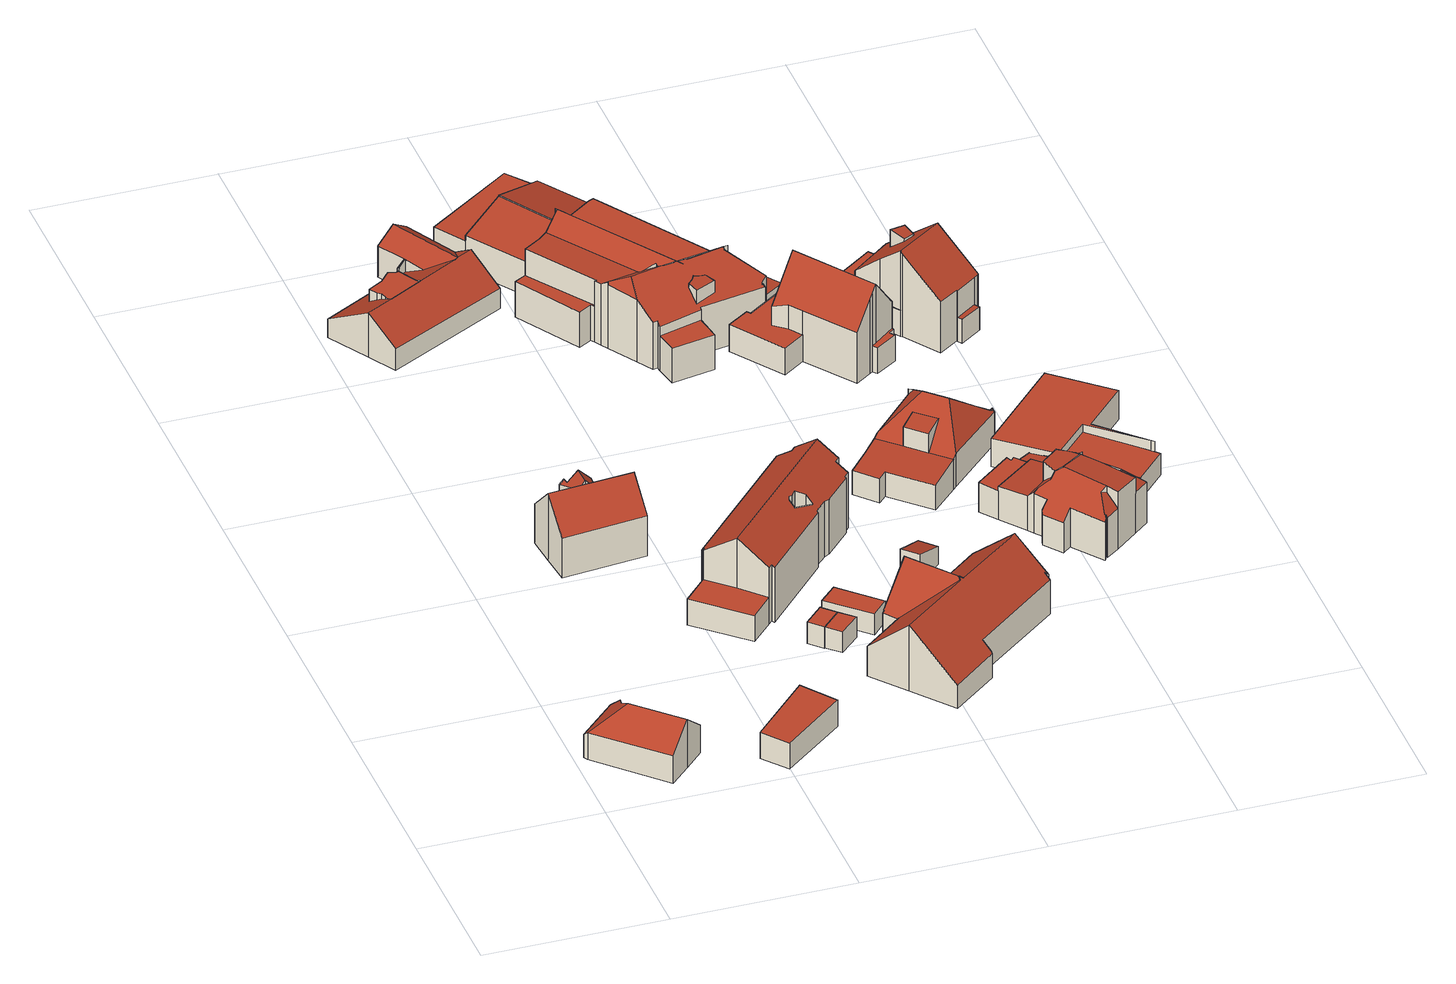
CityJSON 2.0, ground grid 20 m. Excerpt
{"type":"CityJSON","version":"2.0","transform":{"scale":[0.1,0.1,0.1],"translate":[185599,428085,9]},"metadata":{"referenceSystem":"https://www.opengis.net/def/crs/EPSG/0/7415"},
"CityObjects":{
"building1":{"type":"Building","attributes":{"oorspronkelijkbouwjaar":2022,"status":"Pand in gebruik","b3_dak_type":"slanted","b3_h_maaiveld":10.1,"b3_h_dak_min":13.07,"b3_h_dak_50p":14.45,"b3_h_dak_max":15.85,"b3_h_nok":15.88,"b3_volume_lod22":261.92,"b3_opp_grond":60.24,"b3_opp_dak_plat":0,"b3_opp_dak_schuin":78.77,"b3_opp_buitenmuur":110.52,"b3_kwaliteitsindicator":true},"children":["building1-1"]},
"building1-1":{"type":"BuildingPart","parents":["building1"],"geometry":[{"type":"Solid","lod":"2.2","boundaries":[[[[0,1,2,3,4,5,6]],[[7,8,6,5,9]],[[10,0,6,8]],[[8,7,11]],[[12,2,1,13]],[[9,5,4,14]],[[14,4,3,15]],[[15,3,2,12]],[[13,1,0,10]],[[11,16,13,10,8]],[[16,15,12,13]],[[15,16,11,7,9,14]]]],"semantics":{"surfaces":[{"type":"GroundSurface"},{"type":"WallSurface","on_footprint_edge":true},{"type":"WallSurface","on_footprint_edge":false},{"type":"RoofSurface","b3_azimut":45.05,"b3_h_dak_50p":14.39,"b3_h_dak_70p":14.98,"b3_h_dak_max":16.03,"b3_h_dak_min":13.21,"b3_hellingshoek":39.82},{"type":"RoofSurface","b3_azimut":226.49,"b3_h_dak_50p":14.71,"b3_h_dak_70p":15.14,"b3_h_dak_max":16.05,"b3_h_dak_min":13.49,"b3_hellingshoek":39.85},{"type":"RoofSurface","b3_azimut":315.78,"b3_h_dak_50p":13.57,"b3_h_dak_70p":14.17,"b3_h_dak_max":15.73,"b3_h_dak_min":12.61,"b3_hellingshoek":41.25}],"values":[[0,1,1,2,1,1,1,1,1,3,4,5]]}}]},
"building2":{"type":"Building","attributes":{"oorspronkelijkbouwjaar":2022,"status":"Pand in gebruik","b3_dak_type":"horizontal","b3_h_maaiveld":10.19,"b3_h_dak_min":13.25,"b3_h_dak_50p":13.41,"b3_h_dak_max":13.58,"b3_volume_lod22":118.35,"b3_opp_grond":36.75,"b3_opp_dak_plat":36.77,"b3_opp_dak_schuin":0,"b3_opp_buitenmuur":84.61,"b3_kwaliteitsindicator":true},"children":["building2-1"]},
"building2-1":{"type":"BuildingPart","parents":["building2"],"geometry":[{"type":"Solid","lod":"2.2","boundaries":[[[[17,18,19,20]],[[21,17,20,22]],[[22,20,19,23]],[[23,19,18,24]],[[24,18,17,21]],[[24,21,22,23]]]],"semantics":{"surfaces":[{"type":"GroundSurface"},{"type":"WallSurface","on_footprint_edge":true},{"type":"RoofSurface","b3_azimut":153.52,"b3_h_dak_50p":13.42,"b3_h_dak_70p":13.44,"b3_h_dak_max":13.52,"b3_h_dak_min":13.34,"b3_hellingshoek":1.7}],"values":[[0,1,1,1,1,2]]}}]},
"building3":{"type":"Building","attributes":{"oorspronkelijkbouwjaar":1922,"status":"Pand in gebruik","b3_dak_type":"slanted","b3_bouwlagen":2,"b3_h_maaiveld":10.48,"b3_h_dak_min":15.05,"b3_h_dak_50p":17.1,"b3_h_dak_max":18.66,"b3_h_nok":18.65,"b3_volume_lod22":418.19,"b3_opp_grond":63.72,"b3_opp_dak_plat":0,"b3_opp_dak_schuin":101.3,"b3_opp_buitenmuur":149.3,"b3_kwaliteitsindicator":true},"children":["building3-1"]},
"building3-1":{"type":"BuildingPart","parents":["building3"],"geometry":[{"type":"Solid","lod":"2.2","boundaries":[[[[25,26,27,28,29,30,31,32,33,34,35,36,37]],[[38,28,27,39]],[[40,32,31,41]],[[42,33,32,40]],[[43,30,29,44]],[[45,25,37,46]],[[47,42,48]],[[49,35,34,50]],[[51,36,35,49]],[[41,31,30,43]],[[52,53,54]],[[55,46,37,36,51]],[[44,29,28,38]],[[39,27,26,56]],[[56,26,25,45]],[[46,55,57]],[[50,34,33,42,47]],[[53,52,58]],[[58,57,55,51,53]],[[50,47,48,54,53,51,49]],[[44,56,45,46,57,58,52,54,48,42,40,41,43]],[[56,44,38,39]]]],"semantics":{"surfaces":[{"type":"GroundSurface"},{"type":"WallSurface","on_footprint_edge":true},{"type":"WallSurface","on_footprint_edge":false},{"type":"RoofSurface","b3_azimut":88.65,"b3_h_dak_50p":17.06,"b3_h_dak_70p":17.53,"b3_h_dak_max":17.57,"b3_h_dak_min":16.54,"b3_hellingshoek":44.87},{"type":"RoofSurface","b3_azimut":266.6,"b3_h_dak_50p":17.63,"b3_h_dak_70p":17.72,"b3_h_dak_max":18.2,"b3_h_dak_min":16.72,"b3_hellingshoek":44.16},{"type":"RoofSurface","b3_azimut":355.16,"b3_h_dak_50p":16.91,"b3_h_dak_70p":17.49,"b3_h_dak_max":18.93,"b3_h_dak_min":14.37,"b3_hellingshoek":44.89},{"type":"RoofSurface","b3_azimut":175.34,"b3_h_dak_50p":17.32,"b3_h_dak_70p":17.94,"b3_h_dak_max":18.93,"b3_h_dak_min":15.63,"b3_hellingshoek":44.76}],"values":[[0,1,1,1,1,1,2,1,1,1,2,1,1,1,1,2,1,2,3,4,5,6]]}}]},
"building4":{"type":"Building","attributes":{"oorspronkelijkbouwjaar":2024,"status":"Pand in gebruik","b3_dak_type":"horizontal","b3_h_maaiveld":10.34,"b3_h_dak_min":12.85,"b3_h_dak_50p":12.92,"b3_h_dak_max":13,"b3_volume_lod22":15.5,"b3_opp_grond":6.01,"b3_opp_dak_plat":6.01,"b3_opp_dak_schuin":0,"b3_opp_buitenmuur":18.19,"b3_kwaliteitsindicator":true},"children":["building4-1"]},
"building4-1":{"type":"BuildingPart","parents":["building4"],"geometry":[{"type":"Solid","lod":"2.2","boundaries":[[[[59,60,61,62]],[[63,59,62,64]],[[64,62,61,65]],[[65,61,60,66]],[[66,60,59,63]],[[66,63,64,65]]]],"semantics":{"surfaces":[{"type":"GroundSurface"},{"type":"WallSurface","on_footprint_edge":true},{"type":"RoofSurface","b3_azimut":327.16,"b3_h_dak_50p":12.92,"b3_h_dak_70p":12.92,"b3_h_dak_max":12.92,"b3_h_dak_min":12.92,"b3_hellingshoek":0.192}],"values":[[0,1,1,1,1,2]]}}]},
"building5":{"type":"Building","attributes":{"oorspronkelijkbouwjaar":1950,"status":"Pand in gebruik","b3_dak_type":"slanted","b3_bouwlagen":2,"b3_h_maaiveld":9.95,"b3_h_dak_min":12.25,"b3_h_dak_50p":14.36,"b3_h_dak_max":15.18,"b3_h_nok":15.18,"b3_volume_lod22":625.74,"b3_opp_grond":154.79,"b3_opp_dak_plat":13.99,"b3_opp_dak_schuin":177.94,"b3_opp_buitenmuur":186.28,"b3_kwaliteitsindicator":false},"children":["building5-1"]},
"building5-1":{"type":"BuildingPart","parents":["building5"],"geometry":[{"type":"Solid","lod":"2.2","boundaries":[[[[67,68,69,70,71,72,73,74,75,76,77]],[[78,79,80,81]],[[82,83,84]],[[81,80,84]],[[85,75,74,86]],[[87,68,67,88,89]],[[90,77,76,91]],[[91,76,75,85]],[[92,70,69,93]],[[93,69,68,87]],[[94,95,96,97]],[[98,99,100]],[[79,78,100]],[[86,74,73,101]],[[102,103,95,94]],[[104,105,83,82]],[[97,96,105,104]],[[106,107,108]],[[109,107,106]],[[110,111,112,113]],[[99,98,111,110]],[[113,112,103,102]],[[114,72,71,115]],[[115,71,70,92]],[[89,88,116,117]],[[117,116,118,119]],[[119,118,120]],[[88,67,77,90]],[[101,73,72,114]],[[113,102,94,97,104,82,84,80,79,100,99,110]],[[108,120,118,116,88,90,91,81,84,83,105,96,95,103,112,111,98,100,78,106]],[[120,108,107,109,92,93,87,89,117,119]],[[109,101,114]],[[109,114,115,92]],[[101,109,106,78,81,91,85,86]]]],"semantics":{"surfaces":[{"type":"GroundSurface"},{"type":"WallSurface","on_footprint_edge":false},{"type":"WallSurface","on_footprint_edge":true},{"type":"RoofSurface","b3_azimut":152.59,"b3_h_dak_50p":14.91,"b3_h_dak_70p":14.93,"b3_h_dak_max":15.46,"b3_h_dak_min":14.87,"b3_hellingshoek":1.4},{"type":"RoofSurface","b3_azimut":331.5,"b3_h_dak_50p":13.51,"b3_h_dak_70p":14.23,"b3_h_dak_max":15.46,"b3_h_dak_min":11.93,"b3_hellingshoek":30.44},{"type":"RoofSurface","b3_azimut":241.3,"b3_h_dak_50p":14.6,"b3_h_dak_70p":14.94,"b3_h_dak_max":15.38,"b3_h_dak_min":13.63,"b3_hellingshoek":33.21},{"type":"RoofSurface","b3_azimut":331.5,"b3_h_dak_50p":14.47,"b3_h_dak_70p":14.73,"b3_h_dak_max":15.41,"b3_h_dak_min":13.82,"b3_hellingshoek":30.44},{"type":"RoofSurface","b3_azimut":61.39,"b3_h_dak_50p":14.47,"b3_h_dak_70p":14.76,"b3_h_dak_max":15.38,"b3_h_dak_min":13.66,"b3_hellingshoek":33.33},{"type":"RoofSurface","b3_azimut":150.87,"b3_h_dak_50p":13.97,"b3_h_dak_70p":14.57,"b3_h_dak_max":15.46,"b3_h_dak_min":12.48,"b3_hellingshoek":36.01}],"values":[[0,1,1,1,2,2,2,2,2,2,1,1,1,2,1,1,1,1,1,1,1,1,2,2,1,1,1,2,2,3,4,5,6,7,8]]}}]},
"building6":{"type":"Building","attributes":{"oorspronkelijkbouwjaar":2024,"status":"Pand in gebruik","b3_dak_type":"horizontal","b3_h_maaiveld":10.38,"b3_h_dak_min":12.82,"b3_h_dak_50p":12.92,"b3_h_dak_max":12.99,"b3_volume_lod22":15.17,"b3_opp_grond":5.96,"b3_opp_dak_plat":5.96,"b3_opp_dak_schuin":0,"b3_opp_buitenmuur":17.75,"b3_kwaliteitsindicator":true},"children":["building6-1"]},
"building6-1":{"type":"BuildingPart","parents":["building6"],"geometry":[{"type":"Solid","lod":"2.2","boundaries":[[[[121,122,123,124]],[[125,122,121,126]],[[126,121,124,64]],[[63,123,122,125]],[[64,124,123,63]],[[64,63,125,126]]]],"semantics":{"surfaces":[{"type":"GroundSurface"},{"type":"WallSurface","on_footprint_edge":true},{"type":"RoofSurface","b3_azimut":180.82,"b3_h_dak_50p":12.93,"b3_h_dak_70p":12.93,"b3_h_dak_max":12.95,"b3_h_dak_min":12.91,"b3_hellingshoek":0.701}],"values":[[0,1,1,1,1,2]]}}]},
"building7":{"type":"Building","attributes":{"oorspronkelijkbouwjaar":2024,"status":"Pand in gebruik","b3_dak_type":"slanted","b3_bouwlagen":3,"b3_h_maaiveld":10.36,"b3_h_dak_min":13.54,"b3_h_dak_50p":18.1,"b3_h_dak_max":19.57,"b3_h_nok":20.19,"b3_volume_lod22":1288.57,"b3_opp_grond":178.82,"b3_opp_dak_plat":29.95,"b3_opp_dak_schuin":182.4,"b3_opp_buitenmuur":420.94,"b3_kwaliteitsindicator":true},"children":["building7-1"]},
"building7-1":{"type":"BuildingPart","parents":["building7"],"geometry":[{"type":"Solid","lod":"2.2","boundaries":[[[[127,128,129,130,131,132,133,134,135,136,137,138,139,140,141,142,143,144,145,146,147]],[[148,137,136,149]],[[150,138,137,148]],[[151,140,139,152]],[[152,139,138,150]],[[149,136,135,153]],[[153,135,134,154]],[[154,134,133,155]],[[155,133,132,156,157]],[[158,131,130,159]],[[160,128,127,161]],[[162,163,164,165]],[[165,164,129,128,160]],[[157,156,163,162]],[[161,127,147,166]],[[156,132,131,158]],[[159,130,129,164]],[[167,144,143,168]],[[168,143,142,169]],[[169,142,141,170]],[[171,172,173,174]],[[175,145,144,167]],[[176,177,178,179]],[[180,181,177,176]],[[182,146,145,175]],[[166,147,146,182]],[[174,173,183,184]],[[184,183,181,180]],[[179,178,185,186]],[[186,185,172,171]],[[170,141,140,151]],[[159,164,163,156,158]],[[172,185,178,177,181,183,173]],[[162,150,148,149,153,154,155,157]],[[150,162,165,160,161,166,182,175,167,168,169,170,151,152],[171,174,184,180,176,179,186]]]],"semantics":{"surfaces":[{"type":"GroundSurface"},{"type":"WallSurface","on_footprint_edge":true},{"type":"WallSurface","on_footprint_edge":false},{"type":"RoofSurface","b3_azimut":225.58,"b3_h_dak_50p":13.58,"b3_h_dak_70p":13.59,"b3_h_dak_max":19.23,"b3_h_dak_min":13.55,"b3_hellingshoek":0.934},{"type":"RoofSurface","b3_azimut":103.53,"b3_h_dak_50p":18.27,"b3_h_dak_70p":18.49,"b3_h_dak_max":18.75,"b3_h_dak_min":17.78,"b3_hellingshoek":1.76},{"type":"RoofSurface","b3_azimut":313.21,"b3_h_dak_50p":18.19,"b3_h_dak_70p":18.74,"b3_h_dak_max":19.84,"b3_h_dak_min":16.68,"b3_hellingshoek":33.73},{"type":"RoofSurface","b3_azimut":132.93,"b3_h_dak_50p":18.44,"b3_h_dak_70p":18.99,"b3_h_dak_max":19.84,"b3_h_dak_min":16.97,"b3_hellingshoek":33.53}],"values":[[0,1,1,1,1,1,1,1,1,1,1,2,1,2,1,1,1,1,1,1,2,1,2,2,1,1,2,2,2,2,1,3,4,5,6]]}}]},
"building8":{"type":"Building","attributes":{"oorspronkelijkbouwjaar":1920,"status":"Pand in gebruik","b3_dak_type":"horizontal","b3_h_maaiveld":10.31,"b3_h_dak_min":12.76,"b3_h_dak_50p":12.8,"b3_h_dak_max":12.83,"b3_volume_lod22":38.43,"b3_opp_grond":15.47,"b3_opp_dak_plat":15.47,"b3_opp_dak_schuin":0,"b3_opp_buitenmuur":41.92,"b3_kwaliteitsindicator":true},"children":["building8-1"]},
"building8-1":{"type":"BuildingPart","parents":["building8"],"geometry":[{"type":"Solid","lod":"2.2","boundaries":[[[[187,188,189,190]],[[191,188,187,192]],[[192,187,190,193]],[[194,189,188,191]],[[193,190,189,194]],[[193,194,191,192]]]],"semantics":{"surfaces":[{"type":"GroundSurface"},{"type":"WallSurface","on_footprint_edge":true},{"type":"RoofSurface","b3_azimut":82.91,"b3_h_dak_50p":12.8,"b3_h_dak_70p":12.8,"b3_h_dak_max":12.81,"b3_h_dak_min":12.79,"b3_hellingshoek":0.197}],"values":[[0,1,1,1,1,2]]}}]},
"building9":{"type":"Building","attributes":{"oorspronkelijkbouwjaar":1876,"status":"Pand in gebruik","b3_dak_type":"slanted","b3_bouwlagen":2,"b3_h_maaiveld":9.96,"b3_h_dak_min":13.36,"b3_h_dak_50p":15.97,"b3_h_dak_max":17.86,"b3_h_nok":17.95,"b3_volume_lod22":1237.72,"b3_opp_grond":208.67,"b3_opp_dak_plat":0,"b3_opp_dak_schuin":250.66,"b3_opp_buitenmuur":296.5,"b3_kwaliteitsindicator":true},"children":["building9-1"]},
"building9-1":{"type":"BuildingPart","parents":["building9"],"geometry":[{"type":"Solid","lod":"2.2","boundaries":[[[[195,196,197,198,199,200,201,202,203,204,205,206,207,208,209,210,211,212,213,214,215,216]],[[217,210,209,218]],[[219,211,210,217]],[[220,199,198,221]],[[221,198,197,222]],[[222,197,196,223]],[[224,208,207,225]],[[226,203,202,227]],[[228,213,212,229]],[[230,231,232]],[[233,231,230]],[[234,205,204,235]],[[233,236,237]],[[229,212,211,219]],[[218,209,208,224]],[[235,204,203,226]],[[238,206,205,234]],[[225,207,206,238]],[[239,200,199,220]],[[240,201,200,239]],[[227,202,201,240]],[[241,216,215,242]],[[242,215,214,243]],[[243,214,213,228]],[[244,195,216,241]],[[223,196,195,244]],[[236,233,245]],[[226,236,245,225,238,234,235]],[[246,228,229,219,232]],[[223,244,241,242,243,228,246,232,231,233,237,220,221,222]],[[245,233,230,232,219,217,218,224,225]],[[236,226,227,240,239,220,237]]]],"semantics":{"surfaces":[{"type":"GroundSurface"},{"type":"WallSurface","on_footprint_edge":true},{"type":"WallSurface","on_footprint_edge":false},{"type":"RoofSurface","b3_azimut":230.97,"b3_h_dak_50p":16.6,"b3_h_dak_70p":17.38,"b3_h_dak_max":18.35,"b3_h_dak_min":13.5,"b3_hellingshoek":47.96},{"type":"RoofSurface","b3_azimut":321.53,"b3_h_dak_50p":15.9,"b3_h_dak_70p":16.72,"b3_h_dak_max":18.2,"b3_h_dak_min":13.32,"b3_hellingshoek":40.97},{"type":"RoofSurface","b3_azimut":141.83,"b3_h_dak_50p":15.91,"b3_h_dak_70p":16.82,"b3_h_dak_max":18.2,"b3_h_dak_min":12.89,"b3_hellingshoek":41.19},{"type":"RoofSurface","b3_azimut":51.31,"b3_h_dak_50p":16.19,"b3_h_dak_70p":16.89,"b3_h_dak_max":18.35,"b3_h_dak_min":13.33,"b3_hellingshoek":48.04},{"type":"RoofSurface","b3_azimut":321.62,"b3_h_dak_50p":15.88,"b3_h_dak_70p":16.68,"b3_h_dak_max":18.2,"b3_h_dak_min":13.31,"b3_hellingshoek":40.94}],"values":[[0,1,1,1,1,1,1,1,1,2,2,1,2,1,1,1,1,1,1,1,1,1,1,1,1,1,2,3,4,5,6,7]]}}]},
"building10":{"type":"Building","attributes":{"oorspronkelijkbouwjaar":1876,"status":"Pand in gebruik","b3_dak_type":"slanted","b3_h_maaiveld":10.21,"b3_h_dak_min":12.34,"b3_h_dak_50p":12.94,"b3_h_dak_max":13.55,"b3_volume_lod22":23.05,"b3_opp_grond":8.43,"b3_opp_dak_plat":0,"b3_opp_dak_schuin":8.89,"b3_opp_buitenmuur":32.68,"b3_kwaliteitsindicator":true},"children":["building10-1"]},
"building10-1":{"type":"BuildingPart","parents":["building10"],"geometry":[{"type":"Solid","lod":"2.2","boundaries":[[[[247,248,249,250]],[[251,249,248,252]],[[253,250,249,251]],[[254,247,250,253]],[[252,248,247,254]],[[252,254,253,251]]]],"semantics":{"surfaces":[{"type":"GroundSurface"},{"type":"WallSurface","on_footprint_edge":true},{"type":"RoofSurface","b3_azimut":43.37,"b3_h_dak_50p":12.86,"b3_h_dak_70p":13.1,"b3_h_dak_max":13.47,"b3_h_dak_min":12.27,"b3_hellingshoek":18.55}],"values":[[0,1,1,1,1,2]]}}]},
"building11":{"type":"Building","attributes":{"oorspronkelijkbouwjaar":1918,"status":"Pand in gebruik","b3_dak_type":"slanted","b3_bouwlagen":3,"b3_h_maaiveld":10.12,"b3_h_dak_min":13.54,"b3_h_dak_50p":15.8,"b3_h_dak_max":19.33,"b3_h_nok":19.36,"b3_volume_lod22":2840.82,"b3_opp_grond":483.14,"b3_opp_dak_plat":207.08,"b3_opp_dak_schuin":330.5,"b3_opp_buitenmuur":603.7,"b3_kwaliteitsindicator":true},"children":["building11-1"]},
"building11-1":{"type":"BuildingPart","parents":["building11"],"geometry":[{"type":"Solid","lod":"2.2","boundaries":[[[[255,256,257,258,259,260,261,262,263,264,265,266,267,268,269,270,271,272,273,274,275,276,277,278,279]],[[280,261,260,281,282]],[[283,262,261,280]],[[284,263,262,283]],[[282,281,285,286]],[[287,288,289,290]],[[290,289,291,292]],[[293,294,295,296]],[[297,298,299]],[[300,301,302,303]],[[304,305,306,307]],[[308,309,266,265,310]],[[311,312,313]],[[314,273,272,302]],[[315,270,269,316]],[[317,300,298,297]],[[318,319,301,300,317]],[[320,274,273,314]],[[319,275,274,320]],[[296,295,271,270,315,321]],[[303,302,272,271,295]],[[316,269,268,322]],[[323,279,278,324,325]],[[326,255,279,323]],[[324,278,277,327]],[[328,329,276,275,319,318]],[[330,331,329,328]],[[332,330,288,287]],[[333,334,335,336]],[[337,338,331,330,332]],[[339,340,309,308]],[[341,267,266,309]],[[322,268,267,341]],[[342,343,305]],[[325,324,344,345]],[[346,347,348,349]],[[350,351,347,346]],[[281,260,259,352]],[[352,259,258,353]],[[286,285,257,256,354]],[[355,356,357]],[[358,359,360,361]],[[327,277,276,329]],[[336,335,338,337]],[[345,344,362,363]],[[363,362,364,365]],[[365,364,334,333]],[[366,367,368,369]],[[307,306,369]],[[349,348,359,358]],[[321,315,340,339]],[[370,371,372,373]],[[374,375,371,370]],[[292,291,375,374]],[[312,264,263,284]],[[376,377,378]],[[379,380,378]],[[343,342,380,379]],[[381,382,383]],[[351,350,383]],[[382,381,384]],[[361,360,384]],[[385,367,366]],[[386,387,388]],[[310,265,264,312,311]],[[387,386,389]],[[377,376,389]],[[373,372,294,293]],[[357,356,368,367]],[[353,258,257,285]],[[354,256,255,326]],[[319,320,314,302,301]],[[288,330,328,318,317,297,299,289]],[[337,332,287,290,292,355]],[[334,364,362,344,324,327,329,331,338,335]],[[340,315,316,322,341,309]],[[284,390,313,312]],[[361,384,381,383,350,346,349,358]],[[357,367,385,363,365,333,336,337,355]],[[377,389,386,388,310,311,313,390,379,378]],[[294,372,371,375,291,289,299,298,300,303,295]],[[388,293,296,321,339,308,310]],[[304,373,293,388,387,389,376,378,380,342,305]],[[353,285,281,352]],[[354,326,323,325,345,363,385,366,369,306,305,343,379,390,284,283,280,282,286],[382,384,360,359,348,347,351,383]],[[373,304,307,369,368,356,355,292,374,370]]]],"semantics":{"surfaces":[{"type":"GroundSurface"},{"type":"WallSurface","on_footprint_edge":true},{"type":"WallSurface","on_footprint_edge":false},{"type":"RoofSurface","b3_azimut":350.41,"b3_h_dak_50p":13.57,"b3_h_dak_70p":13.58,"b3_h_dak_max":15.84,"b3_h_dak_min":13.53,"b3_hellingshoek":0.565},{"type":"RoofSurface","b3_azimut":58.78,"b3_h_dak_50p":15,"b3_h_dak_70p":15.42,"b3_h_dak_max":17.53,"b3_h_dak_min":13.91,"b3_hellingshoek":16.22},{"type":"RoofSurface","b3_azimut":34.21,"b3_h_dak_50p":17.55,"b3_h_dak_70p":17.56,"b3_h_dak_max":17.63,"b3_h_dak_min":17.5,"b3_hellingshoek":0.626},{"type":"RoofSurface","b3_azimut":45.84,"b3_h_dak_50p":14.03,"b3_h_dak_70p":14.08,"b3_h_dak_max":19.06,"b3_h_dak_min":13.88,"b3_hellingshoek":2.67},{"type":"RoofSurface","b3_azimut":237.19,"b3_h_dak_50p":14.38,"b3_h_dak_70p":14.39,"b3_h_dak_max":17.56,"b3_h_dak_min":14.34,"b3_hellingshoek":1.92},{"type":"RoofSurface","b3_azimut":236.16,"b3_h_dak_50p":18.53,"b3_h_dak_70p":18.74,"b3_h_dak_max":19.37,"b3_h_dak_min":17.7,"b3_hellingshoek":56.4},{"type":"RoofSurface","b3_azimut":230.72,"b3_h_dak_50p":17.86,"b3_h_dak_70p":17.89,"b3_h_dak_max":18,"b3_h_dak_min":17.76,"b3_hellingshoek":4.04},{"type":"RoofSurface","b3_azimut":347.6,"b3_h_dak_50p":18.2,"b3_h_dak_70p":18.5,"b3_h_dak_max":19.53,"b3_h_dak_min":17.43,"b3_hellingshoek":43.3},{"type":"RoofSurface","b3_azimut":348.86,"b3_h_dak_50p":18.3,"b3_h_dak_70p":18.63,"b3_h_dak_max":19.44,"b3_h_dak_min":17.51,"b3_hellingshoek":34.21},{"type":"RoofSurface","b3_azimut":233.9,"b3_h_dak_50p":15.18,"b3_h_dak_70p":15.55,"b3_h_dak_max":18.92,"b3_h_dak_min":14.22,"b3_hellingshoek":16.94},{"type":"RoofSurface","b3_azimut":230.72,"b3_h_dak_50p":17.65,"b3_h_dak_70p":17.7,"b3_h_dak_max":18.06,"b3_h_dak_min":17.49,"b3_hellingshoek":4.04},{"type":"RoofSurface","b3_azimut":235.48,"b3_h_dak_50p":18.79,"b3_h_dak_70p":19.14,"b3_h_dak_max":19.73,"b3_h_dak_min":17.71,"b3_hellingshoek":40.35},{"type":"RoofSurface","b3_azimut":183.22,"b3_h_dak_50p":14.34,"b3_h_dak_70p":14.36,"b3_h_dak_max":15.79,"b3_h_dak_min":14.29,"b3_hellingshoek":1.98},{"type":"RoofSurface","b3_azimut":169.84,"b3_h_dak_50p":17.79,"b3_h_dak_70p":18.25,"b3_h_dak_max":19.53,"b3_h_dak_min":15.62,"b3_hellingshoek":41.93},{"type":"RoofSurface","b3_azimut":56.63,"b3_h_dak_50p":18.38,"b3_h_dak_70p":18.83,"b3_h_dak_max":19.73,"b3_h_dak_min":17.54,"b3_hellingshoek":40.82}],"values":[[0,1,1,1,2,2,2,2,2,2,2,1,2,1,1,2,2,1,1,1,1,1,1,1,1,1,2,2,2,2,2,1,1,2,2,2,2,1,1,1,2,2,1,2,2,2,2,2,2,2,2,2,2,2,1,2,2,2,2,2,2,2,2,2,1,2,2,2,2,1,1,3,4,5,6,7,8,9,10,11,12,13,14,15,16,17]]}}]},
"building12":{"type":"Building","attributes":{"oorspronkelijkbouwjaar":1920,"status":"Pand in gebruik","b3_dak_type":"slanted","b3_bouwlagen":2,"b3_h_maaiveld":10.36,"b3_h_dak_min":13.33,"b3_h_dak_50p":14.79,"b3_h_dak_max":17.6,"b3_h_nok":17.63,"b3_volume_lod22":559.96,"b3_opp_grond":120.37,"b3_opp_dak_plat":8.66,"b3_opp_dak_schuin":152.12,"b3_opp_buitenmuur":182.72,"b3_kwaliteitsindicator":true},"children":["building12-1"]},
"building12-1":{"type":"BuildingPart","parents":["building12"],"geometry":[{"type":"Solid","lod":"2.2","boundaries":[[[[391,392,393,394,395,396,397,398,399,400,401,402,403]],[[404,395,394,405,406]],[[406,405,407]],[[408,409,410,411]],[[411,410,412]],[[413,393,392,414,415]],[[416,400,399,417]],[[418,401,400,416]],[[419,396,395,404]],[[405,394,393,413]],[[420,402,401,418]],[[421,391,403,422]],[[417,399,398,423]],[[422,403,402,420]],[[409,408,424]],[[425,397,396,419]],[[423,398,397,425]],[[415,414,426]],[[414,392,391,421]],[[424,408,411,412]],[[407,427,419,404,406]],[[423,425,410,409,422,420,418,416,417]],[[428,427,407,405,413,415,426]],[[421,428,426,414]],[[428,421,422,409,424,412,410,425,419,427]]]],"semantics":{"surfaces":[{"type":"GroundSurface"},{"type":"WallSurface","on_footprint_edge":true},{"type":"WallSurface","on_footprint_edge":false},{"type":"RoofSurface","b3_azimut":54.13,"b3_h_dak_50p":16.29,"b3_h_dak_70p":16.3,"b3_h_dak_max":16.34,"b3_h_dak_min":16.24,"b3_hellingshoek":1.92},{"type":"RoofSurface","b3_azimut":134.35,"b3_h_dak_50p":15.49,"b3_h_dak_70p":15.91,"b3_h_dak_max":17.57,"b3_h_dak_min":14.24,"b3_hellingshoek":48.48},{"type":"RoofSurface","b3_azimut":223.9,"b3_h_dak_50p":13.7,"b3_h_dak_70p":13.83,"b3_h_dak_max":16.34,"b3_h_dak_min":13.33,"b3_hellingshoek":7.37},{"type":"RoofSurface","b3_azimut":44.16,"b3_h_dak_50p":15.4,"b3_h_dak_70p":15.98,"b3_h_dak_max":17.87,"b3_h_dak_min":14.04,"b3_hellingshoek":38.3},{"type":"RoofSurface","b3_azimut":313.46,"b3_h_dak_50p":15.14,"b3_h_dak_70p":15.59,"b3_h_dak_max":17.47,"b3_h_dak_min":13.97,"b3_hellingshoek":46.94},{"type":"RoofSurface","b3_azimut":223.99,"b3_h_dak_50p":16.24,"b3_h_dak_70p":16.55,"b3_h_dak_max":17.87,"b3_h_dak_min":14.1,"b3_hellingshoek":36.83}],"values":[[0,1,2,2,2,1,1,1,1,1,1,1,1,1,2,1,1,2,1,3,4,5,6,7,8]]}}]},
"building13":{"type":"Building","attributes":{"oorspronkelijkbouwjaar":2013,"status":"Pand in gebruik","b3_dak_type":"slanted","b3_bouwlagen":3,"b3_h_maaiveld":10.72,"b3_h_dak_min":13.85,"b3_h_dak_50p":17.91,"b3_h_dak_max":20.82,"b3_h_nok":20.9,"b3_volume_lod22":639.36,"b3_opp_grond":101.22,"b3_opp_dak_plat":38.82,"b3_opp_dak_schuin":100.82,"b3_opp_buitenmuur":208.76,"b3_kwaliteitsindicator":true},"children":["building13-1"]},
"building13-1":{"type":"BuildingPart","parents":["building13"],"geometry":[{"type":"Solid","lod":"2.2","boundaries":[[[[429,430,431,432,433,434,435,436,437,438,439,440,441,442,443,444,445]],[[446,432,431,447]],[[448,430,429,449]],[[449,429,445,450]],[[451,438,437,452]],[[453,454,436,435,455]],[[452,437,436,454]],[[456,439,438,451]],[[457,433,432,446]],[[458,434,433,457,459]],[[447,431,430,448]],[[459,457,460,461]],[[462,444,443,463]],[[463,443,442,464,465]],[[466,450,445,444,462]],[[465,464,467,468]],[[461,460,450,466]],[[469,470,471,472]],[[468,467,470,469]],[[473,440,439,456]],[[455,435,434,458]],[[464,442,441,474]],[[474,441,440,473]],[[472,471,454,453]],[[450,460,457,446,447,448,449]],[[468,461,466,462,463,465]],[[454,471,470,467,464,474,473,456,451,452]],[[461,468,469,472,453,455,458,459]]]],"semantics":{"surfaces":[{"type":"GroundSurface"},{"type":"WallSurface","on_footprint_edge":true},{"type":"WallSurface","on_footprint_edge":false},{"type":"RoofSurface","b3_azimut":155.67,"b3_h_dak_50p":13.79,"b3_h_dak_70p":13.8,"b3_h_dak_max":21.04,"b3_h_dak_min":13.78,"b3_hellingshoek":0.904},{"type":"RoofSurface","b3_azimut":55.18,"b3_h_dak_50p":18.93,"b3_h_dak_70p":19.72,"b3_h_dak_max":21.3,"b3_h_dak_min":16.64,"b3_hellingshoek":51.76},{"type":"RoofSurface","b3_azimut":155.67,"b3_h_dak_50p":13.97,"b3_h_dak_70p":13.98,"b3_h_dak_max":20.31,"b3_h_dak_min":13.88,"b3_hellingshoek":0.904},{"type":"RoofSurface","b3_azimut":235.06,"b3_h_dak_50p":19.06,"b3_h_dak_70p":19.94,"b3_h_dak_max":21.3,"b3_h_dak_min":16.72,"b3_hellingshoek":51.76}],"values":[[0,1,1,1,1,1,1,1,1,1,1,2,1,1,1,2,2,2,2,1,1,1,1,2,3,4,5,6]]}}]},
"building14":{"type":"Building","attributes":{"oorspronkelijkbouwjaar":1876,"status":"Pand in gebruik","b3_dak_type":"slanted","b3_bouwlagen":2,"b3_h_maaiveld":10.31,"b3_h_dak_min":13.12,"b3_h_dak_50p":15.44,"b3_h_dak_max":17.42,"b3_volume_lod22":649.5,"b3_opp_grond":128.79,"b3_opp_dak_plat":22.5,"b3_opp_dak_schuin":124.08,"b3_opp_buitenmuur":231.48,"b3_kwaliteitsindicator":true},"children":["building14-1"]},
"building14-1":{"type":"BuildingPart","parents":["building14"],"geometry":[{"type":"Solid","lod":"2.2","boundaries":[[[[475,476,477,478,479,480,481,482,483,484,485,486,487,488,489,490,491,492,493,494,495,496,497,498,499,500,501,502,503,504]],[[505,476,475,506]],[[507,497,496,508]],[[509,510,511,512]],[[513,484,483,514]],[[510,515,516,517]],[[518,479,478,519]],[[508,496,495,520]],[[521,488,487,522]],[[523,490,489,524]],[[525,526,527]],[[528,529,530,531]],[[532,533,534,535,536,537]],[[538,539,534,533]],[[540,541,542,543]],[[544,545,543]],[[512,511,539,538]],[[537,536,541,540]],[[536,535,529,528]],[[546,547,481,480,548]],[[549,482,481,547]],[[514,483,482,549]],[[543,542,550]],[[551,552,553]],[[552,551,554,555]],[[556,557,558]],[[555,554,491,490,523,559]],[[517,516,547,546]],[[560,561,562,563,564]],[[565,486,485,566,567]],[[567,566,515,510,509]],[[568,522,487,486,565]],[[566,485,484,513]],[[524,489,488,521]],[[569,503,502,570,571]],[[571,570,572]],[[570,502,501,573]],[[574,575,533,532]],[[576,492,491,554]],[[577,494,493,578,579]],[[579,578,580]],[[559,523,581,556]],[[557,556,581,582]],[[548,480,479,518]],[[520,495,494,577]],[[578,493,492,576]],[[583,499,498,584]],[[584,498,497,507]],[[585,500,499,583]],[[573,501,500,585]],[[586,587,588]],[[522,568,588]],[[587,586,575,574]],[[506,475,504,589]],[[590,589,504,503,569]],[[591,477,476,505]],[[592,519,478,477,591]],[[564,563,589,590]],[[563,562,519,592]],[[531,530,561,560]],[[526,525,545,544]],[[566,513,514,549,547,516,515]],[[575,586,588,568,565,567,509,512,538,533]],[[582,581,523,524,521]],[[578,576,554,551,553,580]],[[541,569,571,572,550,542]],[[573,585,583,584,507,508,520,577,579,580,553,552,544,543,550,572,570]],[[526,544,552,555,559,556,558]],[[563,592,591,505,506,589]],[[531,560,564,590,569,541,536,528]],[[561,530,529,535,534,539,511,510,517,546,548,518,519,562]],[[587,527,526,558,557,582,521,522,588]],[[527,587,574,532,537,540,543,545,525]]]],"semantics":{"surfaces":[{"type":"GroundSurface"},{"type":"WallSurface","on_footprint_edge":true},{"type":"WallSurface","on_footprint_edge":false},{"type":"RoofSurface","b3_azimut":117.37,"b3_h_dak_50p":12.77,"b3_h_dak_70p":12.79,"b3_h_dak_max":14.46,"b3_h_dak_min":12.68,"b3_hellingshoek":3.68},{"type":"RoofSurface","b3_azimut":328.63,"b3_h_dak_50p":15.18,"b3_h_dak_70p":15.59,"b3_h_dak_max":17.06,"b3_h_dak_min":14.22,"b3_hellingshoek":43.5},{"type":"RoofSurface","b3_azimut":140.76,"b3_h_dak_50p":15.8,"b3_h_dak_70p":16.12,"b3_h_dak_max":17.07,"b3_h_dak_min":15.35,"b3_hellingshoek":44.8},{"type":"RoofSurface","b3_azimut":142.82,"b3_h_dak_50p":16.26,"b3_h_dak_70p":16.65,"b3_h_dak_max":17.27,"b3_h_dak_min":15.24,"b3_hellingshoek":45.52},{"type":"RoofSurface","b3_azimut":320.07,"b3_h_dak_50p":15.1,"b3_h_dak_70p":15.69,"b3_h_dak_max":16.99,"b3_h_dak_min":14.49,"b3_hellingshoek":45.42},{"type":"RoofSurface","b3_azimut":232.15,"b3_h_dak_50p":15.95,"b3_h_dak_70p":16.57,"b3_h_dak_max":17.76,"b3_h_dak_min":13.91,"b3_hellingshoek":43.06},{"type":"RoofSurface","b3_azimut":97.48,"b3_h_dak_50p":17.29,"b3_h_dak_70p":17.37,"b3_h_dak_max":17.76,"b3_h_dak_min":17.02,"b3_hellingshoek":4.35},{"type":"RoofSurface","b3_azimut":141.02,"b3_h_dak_50p":13.83,"b3_h_dak_70p":13.86,"b3_h_dak_max":14.26,"b3_h_dak_min":13.77,"b3_hellingshoek":2.66},{"type":"RoofSurface","b3_azimut":319.8,"b3_h_dak_50p":14.37,"b3_h_dak_70p":14.42,"b3_h_dak_max":16.96,"b3_h_dak_min":14.24,"b3_hellingshoek":4.15},{"type":"RoofSurface","b3_azimut":311.51,"b3_h_dak_50p":13.26,"b3_h_dak_70p":13.35,"b3_h_dak_max":14.49,"b3_h_dak_min":13.01,"b3_hellingshoek":4.45},{"type":"RoofSurface","b3_azimut":51.59,"b3_h_dak_50p":16.03,"b3_h_dak_70p":16.44,"b3_h_dak_max":17.37,"b3_h_dak_min":14.87,"b3_hellingshoek":45.16},{"type":"RoofSurface","b3_azimut":300.82,"b3_h_dak_50p":17.02,"b3_h_dak_70p":17.05,"b3_h_dak_max":17.51,"b3_h_dak_min":16.94,"b3_hellingshoek":2.89}],"values":[[0,1,1,2,1,2,1,1,1,1,2,2,2,2,2,2,2,2,2,1,1,1,2,2,2,2,1,2,2,1,2,1,1,1,1,2,1,2,1,1,2,2,2,1,1,1,1,1,1,1,2,2,2,1,1,1,1,2,2,2,2,3,4,5,6,7,8,9,10,11,12,13,14]]}}]},
"building15":{"type":"Building","attributes":{"oorspronkelijkbouwjaar":2013,"status":"Pand in gebruik","b3_dak_type":"slanted","b3_bouwlagen":3,"b3_h_maaiveld":10.75,"b3_h_dak_min":13.89,"b3_h_dak_50p":17.75,"b3_h_dak_max":20.98,"b3_h_nok":21.09,"b3_volume_lod22":715.24,"b3_opp_grond":112.03,"b3_opp_dak_plat":46.43,"b3_opp_dak_schuin":98.29,"b3_opp_buitenmuur":302.07,"b3_kwaliteitsindicator":true},"children":["building15-1"]},
"building15-1":{"type":"BuildingPart","parents":["building15"],"geometry":[{"type":"Solid","lod":"2.2","boundaries":[[[[593,594,595,596,597,598,599,600,601,602,603,604,605,606,607,608,609,610]],[[611,612,613,614]],[[615,616,595,594,617]],[[618,599,598,619]],[[619,598,597,612,611]],[[614,613,600,599,618]],[[620,609,608,621]],[[622,607,606,623]],[[624,620,623,625]],[[621,608,607,622]],[[626,627,616,615]],[[628,602,601,629]],[[630,603,602,628,631]],[[629,601,600,613]],[[632,605,604,633]],[[634,635,636,637]],[[631,628,635,634]],[[638,610,609,620,624]],[[639,593,610,638]],[[625,623,606,605,632]],[[633,604,603,630]],[[617,594,593,639]],[[640,596,595,616]],[[612,597,596,640]],[[641,642,643,644]],[[644,643,645,646]],[[637,636,627,626]],[[647,648,642,641]],[[646,645,648,647]],[[614,618,619,611]],[[621,622,623,620]],[[617,639,638,624,625,632,633,630,615]],[[637,626,615,630,631,634],[645,643,642,648]],[[627,636,635,628,629,613,612,640,616]],[[646,647,641,644]]]],"semantics":{"surfaces":[{"type":"GroundSurface"},{"type":"WallSurface","on_footprint_edge":false},{"type":"WallSurface","on_footprint_edge":true},{"type":"RoofSurface","b3_azimut":55.66,"b3_h_dak_50p":16.89,"b3_h_dak_70p":17.11,"b3_h_dak_max":17.5,"b3_h_dak_min":16.04,"b3_hellingshoek":43.04},{"type":"RoofSurface","b3_azimut":138.39,"b3_h_dak_50p":13.71,"b3_h_dak_70p":13.74,"b3_h_dak_max":17.17,"b3_h_dak_min":13.66,"b3_hellingshoek":7.16},{"type":"RoofSurface","b3_azimut":144.64,"b3_h_dak_50p":19.16,"b3_h_dak_70p":20.01,"b3_h_dak_max":21.36,"b3_h_dak_min":16.98,"b3_hellingshoek":39.27},{"type":"RoofSurface","b3_azimut":324.82,"b3_h_dak_50p":18.9,"b3_h_dak_70p":19.54,"b3_h_dak_max":21.36,"b3_h_dak_min":15.82,"b3_hellingshoek":38.99},{"type":"RoofSurface","b3_azimut":219.22,"b3_h_dak_50p":14.01,"b3_h_dak_70p":14.08,"b3_h_dak_max":20.69,"b3_h_dak_min":13.88,"b3_hellingshoek":1.36},{"type":"RoofSurface","b3_azimut":162.07,"b3_h_dak_50p":19.49,"b3_h_dak_70p":19.51,"b3_h_dak_max":19.55,"b3_h_dak_min":19.45,"b3_hellingshoek":2.76}],"values":[[0,1,2,2,2,2,2,2,1,2,1,2,2,2,2,1,1,2,2,2,2,2,2,2,1,1,1,1,1,3,4,5,6,7,8]]}}]},
"building16":{"type":"Building","attributes":{"oorspronkelijkbouwjaar":1950,"status":"Pand in gebruik","b3_dak_type":"slanted","b3_bouwlagen":2,"b3_h_maaiveld":10.3,"b3_h_dak_min":12.85,"b3_h_dak_50p":13.64,"b3_h_dak_max":14.1,"b3_volume_lod22":458.95,"b3_opp_grond":144.59,"b3_opp_dak_plat":148.56,"b3_opp_dak_schuin":0,"b3_opp_buitenmuur":164.23,"b3_kwaliteitsindicator":true},"children":["building16-1"]},
"building16-1":{"type":"BuildingPart","parents":["building16"],"geometry":[{"type":"Solid","lod":"2.2","boundaries":[[[[482,649,650,651,652,653,654,655,656,483]],[[657,655,654,658]],[[659,483,656,660]],[[661,482,483,659]],[[660,656,655,657]],[[662,653,652,663]],[[664,658,654,653,662]],[[663,652,651,665]],[[666,650,649,667,668]],[[668,667,669,670]],[[665,651,650,666]],[[667,649,482,661]],[[670,669,658,664]],[[658,669,667,661,659,660,657]],[[670,664,662,663,665,666,668]]]],"semantics":{"surfaces":[{"type":"GroundSurface"},{"type":"WallSurface","on_footprint_edge":true},{"type":"WallSurface","on_footprint_edge":false},{"type":"RoofSurface","b3_azimut":47.9,"b3_h_dak_50p":12.9,"b3_h_dak_70p":12.9,"b3_h_dak_max":14.09,"b3_h_dak_min":12.87,"b3_hellingshoek":0.499},{"type":"RoofSurface","b3_azimut":333.67,"b3_h_dak_50p":13.71,"b3_h_dak_70p":13.76,"b3_h_dak_max":14.09,"b3_h_dak_min":13.49,"b3_hellingshoek":2.11}],"values":[[0,1,1,1,1,1,1,1,1,2,1,1,2,3,4]]}}]}
},
"vertices":[
[123,67,11],[102,46,11],[80,25,11],[13,93,11],[10,97,11],[53,139,11],[60,131,11],[60,131,48],[60,131,44],[53,139,39],[123,67,45],[57,119,53],[80,25,44],[102,46,70],[10,97,39],[13,93,43],[56,93,69],
[268,66,12],[198,10,12],[176,37,12],[240,102,12],[268,66,44],[240,102,45],[176,37,44],[198,10,43],
[178,476,15],[181,442,15],[184,410,15],[91,401,15],[88,435,15],[85,469,15],[93,469,15],[93,475,15],[114,477,15],[119,478,15],[120,471,15],[132,472,15],[146,474,15],[91,401,63],[184,410,64],[93,475,56],[93,469,62],[114,477,56],[85,469,62],[88,435,96],[178,476,63],[146,474,63],[114,477,74],[124,452,82],[120,471,79],[119,478,79],[132,472,91],[133,452,83],[133,452,91],[126,450,84],[146,474,77],[181,442,97],[145,458,78],[142,455,81],
[300,200,13],[286,214,13],[307,235,13],[321,221,13],[300,200,39],[321,221,39],[307,235,39],[286,214,39],
[100,939,9],[109,944,9],[92,975,9],[112,986,9],[129,996,9],[160,937,9],[171,918,9],[190,883,9],[55,812,9],[37,844,9],[10,890,9],[106,882,62],[106,882,59],[68,861,59],[68,861,62],[64,869,59],[64,869,57],[65,866,59],[55,812,35],[190,883,33],[109,944,47],[100,939,31],[100,939,41],[10,890,31],[37,844,62],[112,986,62],[92,975,47],[53,888,59],[53,888,44],[58,879,51],[58,879,59],[91,909,44],[91,909,59],[103,887,59],[171,918,62],[70,898,59],[70,898,44],[62,876,59],[62,876,53],[150,906,62],[150,906,59],[138,914,54],[154,909,62],[89,908,59],[89,908,44],[80,910,41],[80,910,59],[160,937,49],[129,996,49],[102,938,32],[102,938,41],[110,943,32],[110,943,47],[121,920,47],
[336,207,14],[314,186,14],[300,200,14],[321,221,14],[314,186,39],[336,207,39],
[267,259,14],[265,262,14],[261,258,14],[237,233,14],[183,283,14],[209,310,14],[211,313,14],[209,314,14],[334,448,14],[346,437,14],[351,442,14],[369,426,14],[386,409,14],[381,404,14],[391,394,14],[386,388,14],[386,386,14],[358,356,14],[352,353,14],[339,340,14],[340,337,14],[351,442,90],[346,437,90],[369,426,106],[381,404,90],[386,409,90],[334,448,79],[209,314,79],[211,313,81],[209,310,46],[209,310,81],[183,283,45],[237,233,45],[265,262,82],[267,259,80],[236,284,106],[236,284,46],[261,258,46],[261,258,82],[340,337,80],[358,356,80],[386,386,80],[386,388,81],[391,394,81],[315,337,92],[315,337,76],[312,345,76],[312,345,97],[352,353,81],[322,357,98],[322,357,76],[333,356,75],[333,356,92],[317,351,97],[317,351,76],[339,340,81],[313,349,76],[313,349,98],[337,346,75],[337,346,86],
[373,226,13],[355,207,13],[313,247,13],[332,266,13],[355,207,38],[373,226,38],[332,266,38],[313,247,38],
[437,112,10],[443,103,10],[443,101,10],[393,60,10],[357,106,10],[326,144,10],[327,145,10],[372,182,10],[371,183,10],[360,197,10],[362,198,10],[362,199,10],[392,223,10],[420,245,10],[427,240,10],[435,230,10],[435,231,10],[479,266,10],[510,227,10],[535,195,10],[531,196,10],[535,190,10],[435,230,47],[427,240,47],[435,231,46],[357,106,89],[393,60,38],[443,101,39],[443,103,41],[420,245,49],[392,223,90],[371,183,44],[372,182,46],[510,227,89],[479,266,46],[435,168,90],[435,168,89],[436,168,89],[432,169,92],[362,198,47],[360,197,45],[432,169,87],[432,165,89],[362,199,47],[326,144,46],[327,145,46],[535,190,51],[531,196,57],[535,195,54],[437,112,50],[432,173,89],[503,221,89],
[413,297,12],[441,324,12],[456,306,12],[429,282,12],[456,306,34],[441,324,33],[429,282,46],[413,297,46],
[425,751,11],[352,738,11],[352,736,11],[357,708,11],[309,699,11],[304,724,11],[304,729,11],[299,728,11],[288,746,11],[268,778,11],[263,786,11],[259,793,11],[256,797,11],[242,789,11],[198,861,11],[211,868,11],[230,879,11],[178,956,11],[156,990,11],[254,1059,11],[278,1026,11],[334,946,11],[452,777,11],[429,760,11],[423,754,11],[304,729,68],[304,724,53],[304,724,64],[299,728,68],[288,746,86],[352,736,54],[352,736,66],[300,930,85],[300,930,61],[276,913,69],[276,913,85],[274,911,69],[274,911,85],[239,886,88],[239,886,56],[230,879,52],[230,879,87],[265,925,70],[265,925,69],[270,922,69],[224,988,70],[224,988,46],[178,956,46],[178,956,53],[338,775,104],[338,775,103],[339,774,103],[339,774,104],[259,793,85],[259,793,54],[263,786,85],[268,778,91],[268,778,88],[268,780,90],[156,990,46],[211,868,54],[198,861,54],[224,988,71],[278,1026,52],[278,1026,46],[254,1059,45],[211,868,86],[242,789,53],[423,754,72],[429,760,52],[429,760,75],[425,751,68],[452,777,50],[334,946,50],[334,946,49],[305,932,59],[305,932,50],[305,932,85],[390,797,91],[390,797,52],[390,803,52],[390,803,86],[387,802,86],[387,802,52],[261,793,85],[261,793,54],[256,797,54],[336,774,102],[336,774,103],[392,782,52],[392,782,101],[349,741,87],[349,741,71],[371,749,75],[371,749,89],[345,754,88],[345,754,84],[309,699,53],[357,708,53],[352,738,68],[351,793,86],[350,790,88],[350,790,89],[366,761,89],[366,761,87],[365,762,88],[365,762,89],[392,784,52],[392,784,103],[397,785,52],[397,785,103],[347,776,103],[347,776,101],[347,776,97],[340,775,103],[254,900,105],[254,900,62],[255,898,62],[255,898,105],[264,904,96],[264,904,65],[322,787,97],[322,787,92],[322,782,96],[324,772,103],[324,772,92],[353,763,89],[353,763,90],[351,760,88],[359,762,89],[390,784,103],[306,788,89],[306,788,87],[304,791,87],[310,788,90],[288,765,102],
[454,489,14],[506,545,14],[512,552,14],[576,491,14],[578,489,14],[517,429,14],[513,425,14],[484,396,14],[444,435,14],[435,426,14],[414,449,14],[435,470,14],[450,486,14],[578,489,52],[576,491,53],[576,491,56],[572,488,56],[473,464,73],[473,464,50],[493,444,50],[493,444,73],[512,468,72],[512,552,53],[506,545,53],[506,545,60],[435,426,43],[444,435,44],[414,449,43],[517,429,54],[435,470,47],[454,489,54],[450,486,50],[484,396,44],[491,488,72],[513,425,50],[511,543,59],[527,480,86],[506,500,86],
[532,666,17],[526,662,17],[530,656,17],[506,640,17],[502,645,17],[499,643,17],[481,630,17],[442,685,17],[418,668,17],[378,725,17],[402,741,17],[405,737,17],[454,771,17],[469,750,17],[511,689,17],[515,692,17],[531,669,17],[506,640,48],[530,656,48],[526,662,48],[532,666,48],[531,669,48],[378,725,50],[418,668,49],[442,685,78],[442,685,49],[481,630,78],[402,741,50],[502,645,48],[499,643,107],[502,645,111],[507,649,48],[507,649,119],[515,692,80],[511,689,85],[469,750,50],[469,750,85],[531,669,80],[448,734,50],[448,734,119],[418,711,72],[418,711,49],[432,700,49],[432,700,78],[405,737,50],[454,771,50],
[524,380,13],[565,413,13],[568,408,13],[572,412,13],[582,419,13],[593,425,13],[621,398,13],[622,397,13],[630,406,13],[645,391,13],[630,379,13],[626,376,13],[630,370,13],[676,308,13],[677,307,13],[661,294,13],[635,273,13],[620,262,13],[619,263,13],[618,262,13],[617,259,13],[616,258,13],[591,292,13],[581,284,13],[566,304,13],[567,309,13],[574,314,13],[564,327,13],[560,333,13],[538,361,13],[565,413,49],[524,380,49],[591,292,60],[616,258,59],[626,385,55],[626,385,45],[612,376,44],[612,376,55],[645,391,37],[630,406,38],[626,385,38],[617,396,38],[617,396,43],[582,419,40],[572,412,40],[617,259,61],[676,308,63],[630,370,61],[661,294,62],[677,307,62],[620,346,81],[620,346,84],[621,350,81],[600,368,55],[600,368,44],[596,373,43],[596,373,55],[606,365,80],[606,365,62],[606,365,44],[602,368,44],[602,368,55],[602,368,80],[606,372,56],[606,372,44],[583,353,79],[583,353,55],[588,331,75],[588,331,80],[596,329,85],[596,329,81],[621,398,44],[621,398,38],[593,425,41],[622,397,38],[582,327,74],[627,285,76],[627,285,83],[621,284,78],[635,273,62],[635,273,82],[650,309,81],[650,309,83],[637,327,82],[661,294,80],[597,383,54],[597,383,43],[585,397,42],[585,397,48],[585,397,53],[626,376,62],[630,379,37],[630,379,62],[630,370,69],[560,333,55],[564,327,61],[564,327,62],[569,328,65],[574,314,60],[613,360,80],[613,360,69],[620,262,61],[618,262,63],[619,263,63],[619,263,64],[618,264,64],[650,309,80],[653,311,80],[566,304,49],[581,284,49],[567,309,52],[618,354,76],[618,354,81],[622,360,74],[538,361,48],[538,361,53],[568,408,48],[572,412,48],
[577,653,18],[550,693,18],[549,694,18],[539,708,18],[513,690,18],[511,689,18],[472,747,18],[482,754,18],[551,802,18],[564,783,18],[600,730,18],[629,689,18],[628,688,18],[623,684,18],[627,679,18],[603,662,18],[600,667,18],[599,668,18],[513,690,82],[513,690,49],[482,754,49],[482,754,73],[549,694,121],[549,694,49],[550,693,119],[472,747,85],[511,689,84],[600,667,47],[603,662,47],[627,679,46],[623,684,47],[600,667,79],[623,684,79],[535,717,100],[535,717,49],[564,783,51],[551,802,51],[600,730,121],[564,783,70],[628,688,79],[629,689,79],[545,767,71],[545,767,51],[516,740,50],[516,740,75],[599,668,79],[577,653,80],[539,708,49],[559,756,105],[559,756,84],[567,737,101],[567,737,104],[579,743,102],[579,743,104],[575,759,105],[575,759,90],
[616,403,13],[562,453,13],[651,548,13],[710,491,13],[664,442,13],[713,389,13],[718,384,13],[685,349,13],[718,384,39],[713,389,39],[630,406,39],[685,349,39],[622,397,39],[664,442,49],[710,491,48],[713,389,51],[651,548,45],[562,453,47],[616,403,39],[616,403,49],[656,445,39],[656,445,48]
]}
